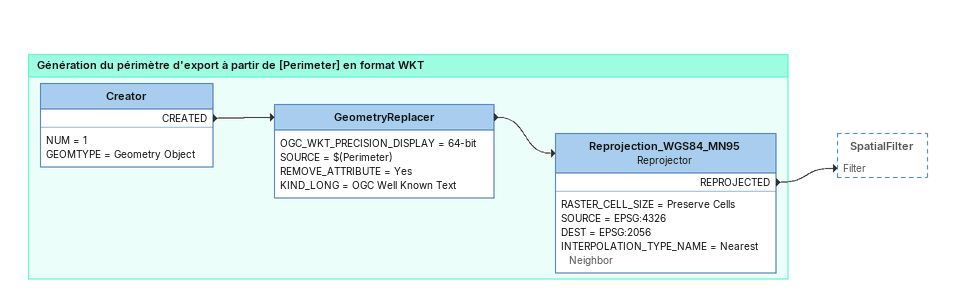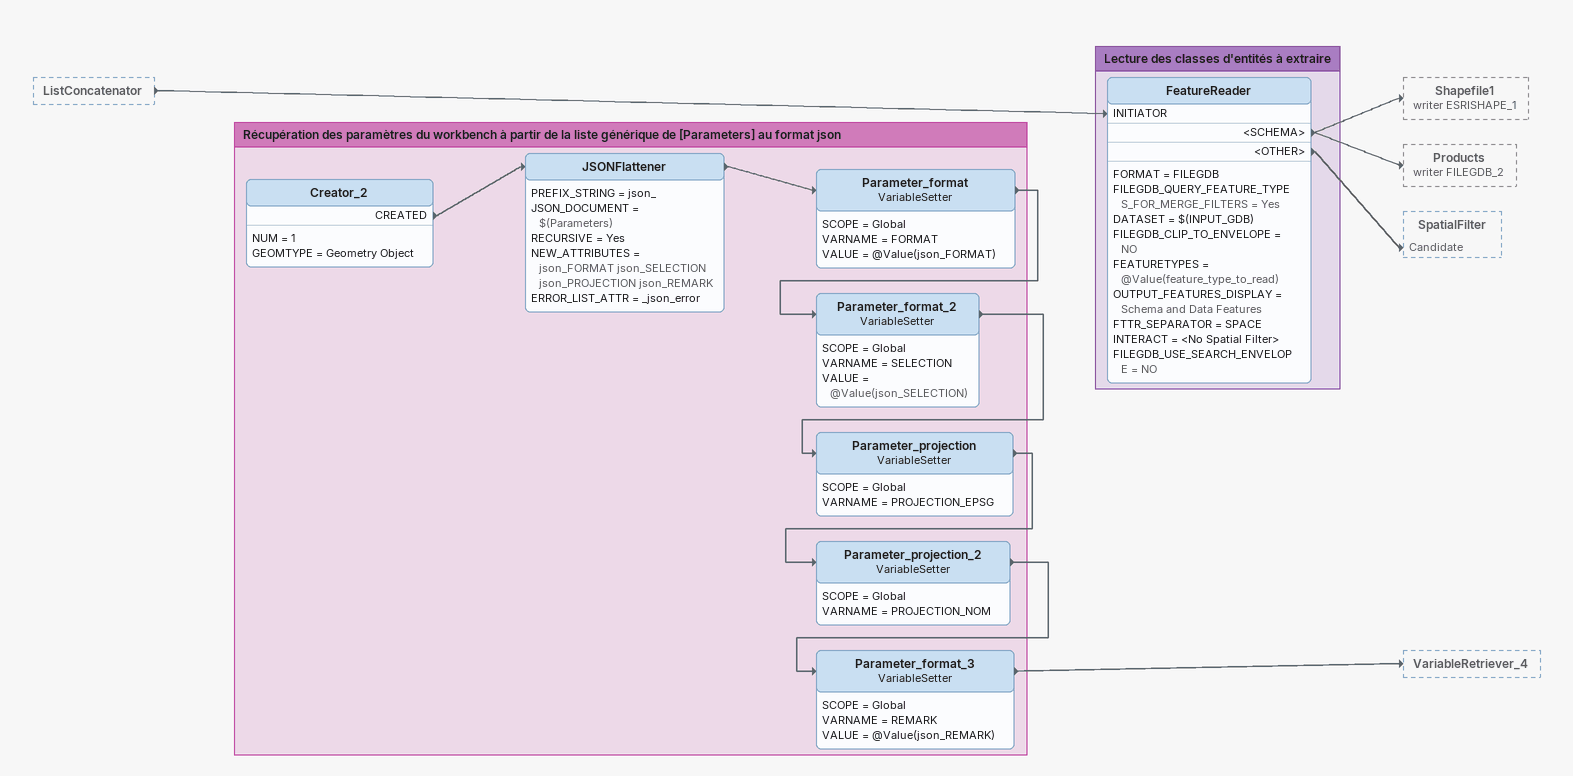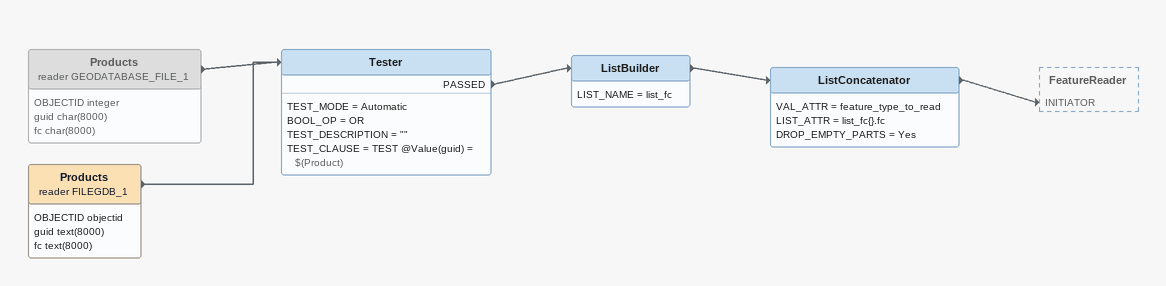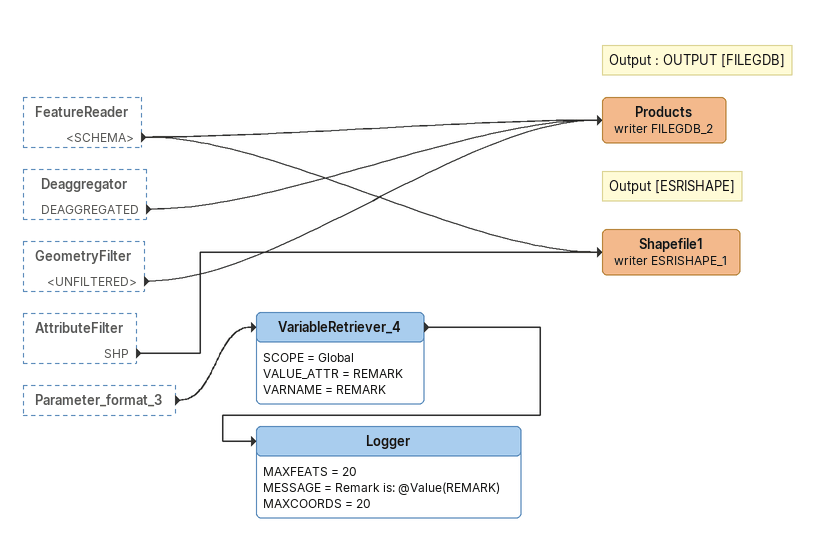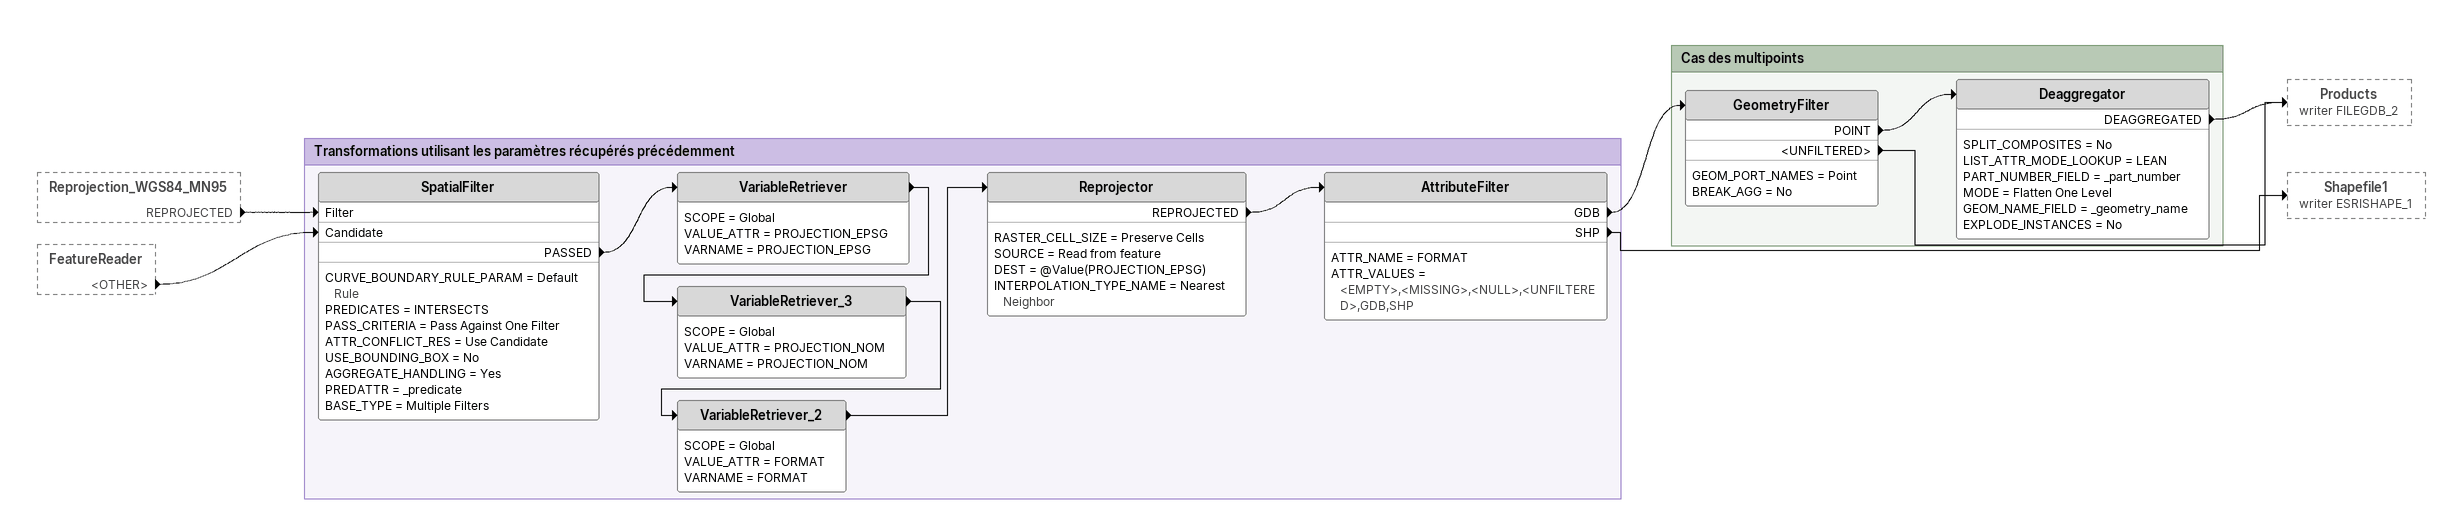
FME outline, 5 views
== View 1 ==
Bookmark: Génération du périmètre d'export à partir de [Perimeter] en format WKT
Creator
    NUM = 1
    GEOMTYPE = Geometry Object
    CREATED -> GeometryReplacer
GeometryReplacer
    OGC_WKT_PRECISION_DISPLAY = 64-bit
    SOURCE = $(Perimeter)
    REMOVE_ATTRIBUTE = Yes
    KIND_LONG = OGC Well Known Text
    -> Reprojection_WGS84_MN95
Reprojection_WGS84_MN95: Reprojector
    RASTER_CELL_SIZE = Preserve Cells
    SOURCE = EPSG:4326
    DEST = EPSG:2056
    INTERPOLATION_TYPE_NAME = Nearest Neighbor
    REPROJECTED -> SpatialFilter [Filter]

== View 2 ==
ListConcatenator [outside]
    -> FeatureReader [INITIATOR]

Bookmark: Lecture des classes d'entités à extraire
FeatureReader
    FORMAT = FILEGDB
    FILEGDB_QUERY_FEATURE_TYPES_FOR_MERGE_FILTERS = Yes
    DATASET = $(INPUT_GDB)
    FILEGDB_CLIP_TO_ENVELOPE = NO
    FEATURETYPES = @Value(feature_type_to_read)
    OUTPUT_FEATURES_DISPLAY = Schema and Data Features
    FTTR_SEPARATOR = SPACE
    INTERACT = <No Spatial Filter>
    FILEGDB_USE_SEARCH_ENVELOPE = NO
    <SCHEMA> -> Shapefile1 (writer ESRISHAPE_1)
    <SCHEMA> -> Products (writer FILEGDB_2)
    <OTHER> -> SpatialFilter [Candidate]

Bookmark: Récupération des paramètres du workbench à partir de la liste générique de [Parameters] au format json
Creator_2
    NUM = 1
    GEOMTYPE = Geometry Object
    CREATED -> JSONFlattener
JSONFlattener
    PREFIX_STRING = json_
    JSON_DOCUMENT = $(Parameters)
    RECURSIVE = Yes
    NEW_ATTRIBUTES = json_FORMAT json_SELECTION json_PROJECTION json_REMARK
    ERROR_LIST_ATTR = _json_error
    -> Parameter_format
Parameter_format: VariableSetter
    SCOPE = Global
    VARNAME = FORMAT
    VALUE = @Value(json_FORMAT)
    -> Parameter_format_2
Parameter_format_2: VariableSetter
    SCOPE = Global
    VARNAME = SELECTION
    VALUE = @Value(json_SELECTION)
    -> Parameter_projection
Parameter_projection: VariableSetter
    SCOPE = Global
    VARNAME = PROJECTION_EPSG
    -> Parameter_projection_2
Parameter_projection_2: VariableSetter
    SCOPE = Global
    VARNAME = PROJECTION_NOM
    -> Parameter_format_3
Parameter_format_3: VariableSetter
    SCOPE = Global
    VARNAME = REMARK
    VALUE = @Value(json_REMARK)
    -> VariableRetriever_4

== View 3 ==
Products (reader GEODATABASE_FILE_1) [off]
    attributes: OBJECTID integer, guid char(8000), fc char(8000)
    -> Tester
Products (reader FILEGDB_1)
    attributes: OBJECTID objectid, guid text(8000), fc text(8000)
    -> Tester
Tester
    TEST_MODE = Automatic
    BOOL_OP = OR
    TEST_DESCRIPTION = ""
    TEST_CLAUSE = TEST @Value(guid) = $(Product)
    PASSED -> ListBuilder
ListBuilder
    LIST_NAME = list_fc
    -> ListConcatenator
ListConcatenator
    VAL_ATTR = feature_type_to_read
    LIST_ATTR = list_fc{}.fc
    DROP_EMPTY_PARTS = Yes
    -> FeatureReader [INITIATOR]

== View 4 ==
FeatureReader [outside]
    <SCHEMA> -> Shapefile1 (writer ESRISHAPE_1)
    <SCHEMA> -> Products (writer FILEGDB_2)
Deaggregator [outside]
    DEAGGREGATED -> Products (writer FILEGDB_2)
GeometryFilter [outside]
    <UNFILTERED> -> Products (writer FILEGDB_2)
AttributeFilter [outside]
    SHP -> Shapefile1 (writer ESRISHAPE_1)
Parameter_format_3 [outside]
    -> VariableRetriever_4
Note: Output : OUTPUT [FILEGDB]
Products (writer FILEGDB_2)
Note: Output [ESRISHAPE]
Shapefile1 (writer ESRISHAPE_1)
VariableRetriever_4
    SCOPE = Global
    VALUE_ATTR = REMARK
    VARNAME = REMARK
    -> Logger
Logger
    MAXFEATS = 20
    MESSAGE = Remark is: @Value(REMARK)
    MAXCOORDS = 20

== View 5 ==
Reprojection_WGS84_MN95 [outside]
    REPROJECTED -> SpatialFilter [Filter]
FeatureReader [outside]
    <OTHER> -> SpatialFilter [Candidate]

Bookmark: Transformations utilisant les paramètres récupérés précédemment
SpatialFilter
    CURVE_BOUNDARY_RULE_PARAM = Default Rule
    PREDICATES = INTERSECTS
    PASS_CRITERIA = Pass Against One Filter
    ATTR_CONFLICT_RES = Use Candidate
    USE_BOUNDING_BOX = No
    AGGREGATE_HANDLING = Yes
    PREDATTR = _predicate
    BASE_TYPE = Multiple Filters
    PASSED -> VariableRetriever
VariableRetriever
    SCOPE = Global
    VALUE_ATTR = PROJECTION_EPSG
    VARNAME = PROJECTION_EPSG
    -> VariableRetriever_3
VariableRetriever_3
    SCOPE = Global
    VALUE_ATTR = PROJECTION_NOM
    VARNAME = PROJECTION_NOM
    -> VariableRetriever_2
VariableRetriever_2
    SCOPE = Global
    VALUE_ATTR = FORMAT
    VARNAME = FORMAT
    -> Reprojector
Reprojector
    RASTER_CELL_SIZE = Preserve Cells
    SOURCE = Read from feature
    DEST = @Value(PROJECTION_EPSG)
    INTERPOLATION_TYPE_NAME = Nearest Neighbor
    REPROJECTED -> AttributeFilter
AttributeFilter
    ATTR_NAME = FORMAT
    ATTR_VALUES = <EMPTY>,<MISSING>,<NULL>,<UNFILTERED>,GDB,SHP
    GDB -> GeometryFilter
    SHP -> Shapefile1 (writer ESRISHAPE_1)

Bookmark: Cas des multipoints
GeometryFilter
    GEOM_PORT_NAMES = Point
    BREAK_AGG = No
    POINT -> Deaggregator
    <UNFILTERED> -> Products (writer FILEGDB_2)
Deaggregator
    SPLIT_COMPOSITES = No
    LIST_ATTR_MODE_LOOKUP = LEAN
    PART_NUMBER_FIELD = _part_number
    MODE = Flatten One Level
    GEOM_NAME_FIELD = _geometry_name
    EXPLODE_INSTANCES = No
    DEAGGREGATED -> Products (writer FILEGDB_2)
